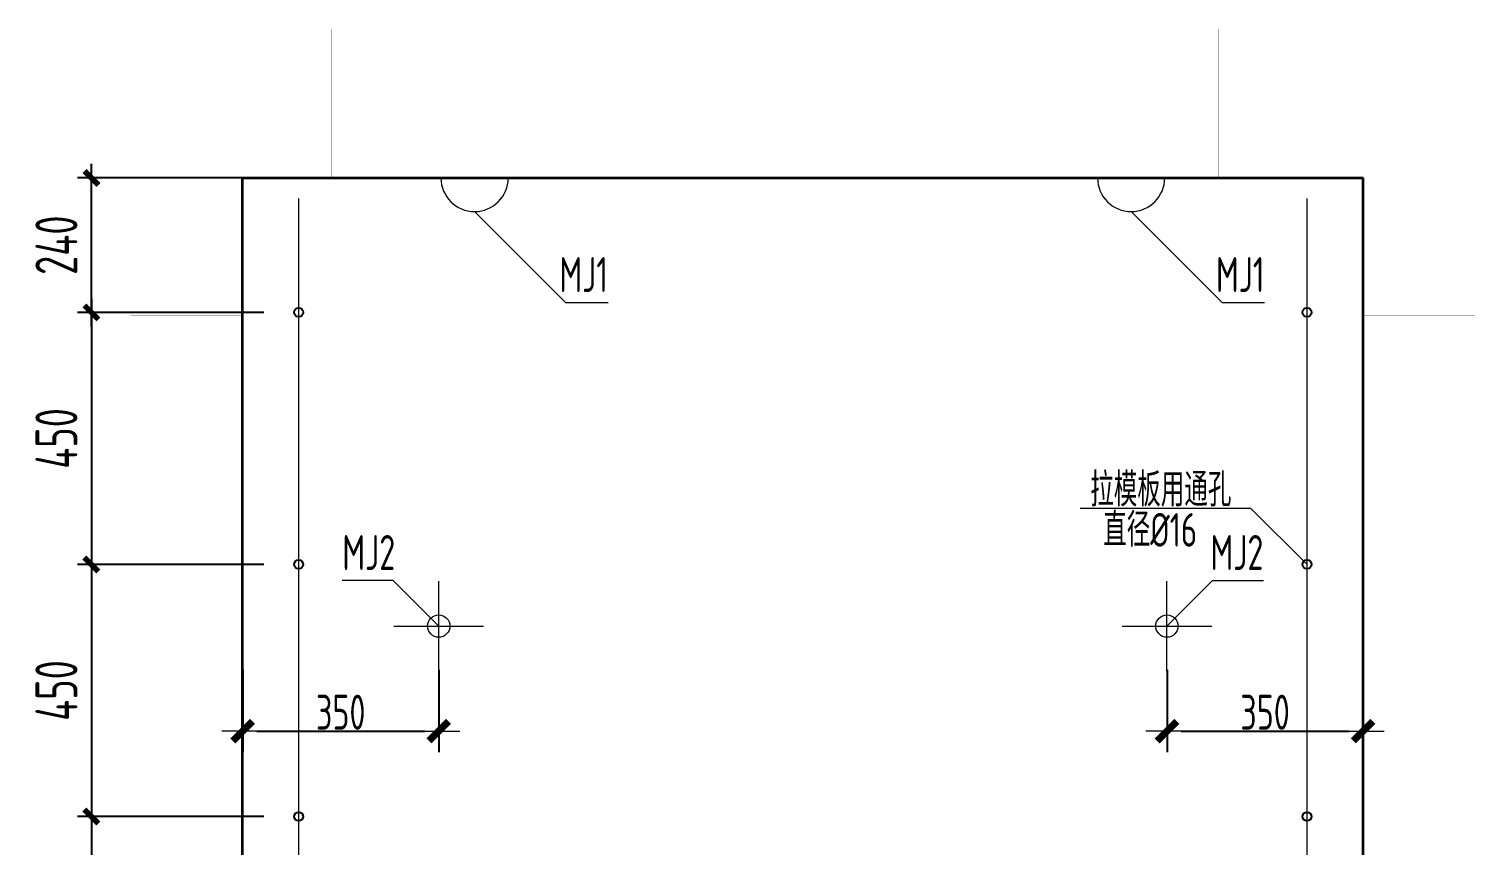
# Model space of a CAD drawing. Extents: x -85320 to 1679916, y -1321939 to 627.
# Drawn here: x 1151028 to 1161354, y -843098 to -837270 of the extents above; entities that cross this region are included whole.
import ezdxf
from ezdxf.enums import TextEntityAlignment as Align

# ---------------------------------------------------------------- set-up
doc = ezdxf.new("R2010")
doc.units = 0
doc.header["$LTSCALE"] = 1000
for name, color, linetype in [('S_WALL', 9, 'Continuous'), ('套筒垫片', 7, 'Continuous'), ('拉模', 7, 'Continuous'), ('详图符号', 7, 'Continuous')]:
    doc.layers.add(name, color=color, linetype=linetype)
for name, color, linetype, lineweight in [('直线', 7, 'Continuous', 18), ('预制墙埋件', 8, 'Continuous', 18), ('预制墙墙身水平筋', 130, 'Continuous', 18), ('预制墙墙身纵向受力筋', 1, 'Continuous', 18), ('预制墙详图标注', 3, 'Continuous', 18), ('预制墙详图轮廓', 3, 'Continuous', 35)]:
    doc.layers.add(name, color=color, linetype=linetype, lineweight=lineweight)
doc.styles.add('TSSD_Dimension', font='tssdeng.shx', dxfattribs={"width": 0.7, "bigfont": 'hztxt.shx'})
doc.styles.add('TSSD_Num', font='tssdeng.shx', dxfattribs={"width": 0.7, "bigfont": 'hztxt.shx'})
doc.styles.add('样式 1', font='yjkeng.shx', dxfattribs={"width": 0.7, "bigfont": 'yjkchn.shx'})
doc.dimstyles.new('标注', dxfattribs={"dimtxt": 300, "dimasz": 100, "dimexe": 100, "dimexo": 250, "dimgap": 100, "dimtad": 1, "dimdec": 0, "dimlfac": 0.25, "dimzin": 0, "dimdsep": 46, "dimtxsty": 'TSSD_Dimension', "dimblk": 'ARCHTICK', "dimcen": 0, "dimdle": 100, "dimclrt": 7, "dimadec": 0, "dimazin": 0, "dimtfac": 1, "dimtdec": 0, "dimtix": 1, "dimtmove": 2, "dimatfit": 3, "dimfxl": 1, "dimtolj": 1, "dimtzin": 0, "dimarcsym": 0})
doc.dimstyles.new('盈建科结构', dxfattribs={"dimscale": 100, "dimtxt": 2.5, "dimasz": 1, "dimexe": 1.5, "dimexo": 0.625, "dimgap": 0.1, "dimtad": 1, "dimdec": 0, "dimrnd": 1, "dimzin": 0, "dimdsep": 46, "dimtxsty": '样式 1', "dimblk": '_yjkbk', "dimblk1": 'ARCHTICK', "dimblk2": 'ARCHTICK', "dimcen": 0.09, "dimadec": 0, "dimazin": 0, "dimtfac": 1, "dimtdec": 4, "dimtix": 1, "dimtmove": 2, "dimatfit": 3, "dimfxl": 1, "dimtolj": 1, "dimtzin": 0, "dimarcsym": 0})

# ---------------------------------------------------------------- blocks, each defined once
blk = doc.blocks.new('_yjkbk')
blk.add_line((-1, 0), (1.5, 0))
blk.add_lwpolyline([(-0.7, -0.7, 0.5, 0.5, 0), (0.7, 0.7, 0.5, 0.5, 0)], format="xyseb")
blk = doc.blocks.new('*D410')
at = {"layer": 'Defpoints', "color": 0, "transparency": 16777216}
for p in [(1152554, -841784), (1153954, -841784), (1153954, -842284)]:
    blk.add_point(p, dxfattribs=at)
at = {"layer": '预制墙详图标注', "color": 0, "lineweight": -2, "transparency": 16777216}
for p, q in [((1152554, -841846), (1152554, -842434)), ((1153954, -841846), (1153954, -842434)), ((1152654, -842284), (1153854, -842284))]:
    blk.add_line(p, q, dxfattribs=at)
at = {"layer": '预制墙详图标注', "color": 0, "lineweight": -2, "transparency": 16777216, "xscale": 100, "yscale": 100, "zscale": 100, "rotation": 180}
blk.add_blockref('_yjkbk', (1152554, -842284), dxfattribs=at)
at = {"layer": '预制墙详图标注', "color": 0, "lineweight": -2, "transparency": 16777216, "xscale": 100, "yscale": 100, "zscale": 100}
blk.add_blockref('_yjkbk', (1153954, -842284), dxfattribs=at)
at = {"layer": '预制墙详图标注', "color": 0, "transparency": 16777216, "insert": (1153254, -842274), "char_height": 250, "attachment_point": 8, "style": '样式 1'}
blk.add_mtext('\\A1;350', dxfattribs=at)
blk = doc.blocks.new('_ArchTick')
at = {"color": 0, "linetype": 'ByBlock', "const_width": 0.4}
blk.add_lwpolyline([(-0.5, -0.5), (0.5, 0.5)], dxfattribs=at)
blk = doc.blocks.new('*D412')
at = {"layer": 'Defpoints', "color": 0, "transparency": 16777216}
for p in [(1159154, -841784), (1160554, -841784), (1160554, -842284)]:
    blk.add_point(p, dxfattribs=at)
at = {"layer": '预制墙详图标注', "color": 0, "lineweight": -2, "transparency": 16777216}
for p, q in [((1159154, -841846), (1159154, -842434)), ((1160554, -841846), (1160554, -842434)), ((1159254, -842284), (1160454, -842284))]:
    blk.add_line(p, q, dxfattribs=at)
at = {"layer": '预制墙详图标注', "color": 0, "lineweight": -2, "transparency": 16777216, "xscale": 100, "yscale": 100, "zscale": 100, "rotation": 180}
blk.add_blockref('_yjkbk', (1159154, -842284), dxfattribs=at)
at = {"layer": '预制墙详图标注', "color": 0, "lineweight": -2, "transparency": 16777216, "xscale": 100, "yscale": 100, "zscale": 100}
blk.add_blockref('_yjkbk', (1160554, -842284), dxfattribs=at)
at = {"layer": '预制墙详图标注', "color": 0, "transparency": 16777216, "insert": (1159854, -842274), "char_height": 250, "attachment_point": 8, "style": '样式 1'}
blk.add_mtext('\\A1;350', dxfattribs=at)
blk = doc.blocks.new('*D2734')
at = {"layer": 'Defpoints', "color": 0, "transparency": 16777216}
for p in [(1152954, -842894), (1151474, -844694), (1152954, -844694)]:
    blk.add_point(p, dxfattribs=at)
at = {"layer": '拉模', "color": 0, "lineweight": -2, "transparency": 16777216}
for p, q in [((1151474, -842794), (1151474, -844794)), ((1152704, -842894), (1151374, -842894)), ((1152704, -844694), (1151374, -844694))]:
    blk.add_line(p, q, dxfattribs=at)
at = {"layer": '拉模', "color": 0, "lineweight": -2, "transparency": 16777216, "xscale": 100, "yscale": 100, "zscale": 100}
for p, rotation in [((1151474, -842894), 90), ((1151474, -844694), 270)]:
    blk.add_blockref('_ArchTick', p, dxfattribs=dict(at, rotation=rotation))
at = {"layer": '拉模', "color": 7, "lineweight": 0, "transparency": 16777216, "insert": (1151224, -843794), "char_height": 300, "attachment_point": 5, "rotation": 90, "style": 'TSSD_Dimension'}
blk.add_mtext('\\A1;450', dxfattribs=at)
blk = doc.blocks.new('*D2735')
at = {"layer": 'Defpoints', "color": 0, "transparency": 16777216}
for p in [(1152954, -841094), (1151474, -842894), (1152954, -842894)]:
    blk.add_point(p, dxfattribs=at)
at = {"layer": '拉模', "color": 0, "lineweight": -2, "transparency": 16777216}
for p, q in [((1151474, -840994), (1151474, -842994)), ((1152704, -841094), (1151374, -841094)), ((1152704, -842894), (1151374, -842894))]:
    blk.add_line(p, q, dxfattribs=at)
at = {"layer": '拉模', "color": 0, "lineweight": -2, "transparency": 16777216, "xscale": 100, "yscale": 100, "zscale": 100}
for p, rotation in [((1151474, -841094), 90), ((1151474, -842894), 270)]:
    blk.add_blockref('_ArchTick', p, dxfattribs=dict(at, rotation=rotation))
at = {"layer": '拉模', "color": 7, "lineweight": 0, "transparency": 16777216, "insert": (1151224, -841994), "char_height": 300, "attachment_point": 5, "rotation": 90, "style": 'TSSD_Dimension'}
blk.add_mtext('\\A1;450', dxfattribs=at)
blk = doc.blocks.new('*D2736')
at = {"layer": 'Defpoints', "color": 0, "transparency": 16777216}
for p in [(1152954, -839294), (1151474, -841094), (1152954, -841094)]:
    blk.add_point(p, dxfattribs=at)
at = {"layer": '拉模', "color": 0, "lineweight": -2, "transparency": 16777216}
for p, q in [((1151474, -839194), (1151474, -841194)), ((1152704, -839294), (1151374, -839294)), ((1152704, -841094), (1151374, -841094))]:
    blk.add_line(p, q, dxfattribs=at)
at = {"layer": '拉模', "color": 0, "lineweight": -2, "transparency": 16777216, "xscale": 100, "yscale": 100, "zscale": 100}
for p, rotation in [((1151474, -839294), 90), ((1151474, -841094), 270)]:
    blk.add_blockref('_ArchTick', p, dxfattribs=dict(at, rotation=rotation))
at = {"layer": '拉模', "color": 7, "lineweight": 0, "transparency": 16777216, "insert": (1151224, -840194), "char_height": 300, "attachment_point": 5, "rotation": 90, "style": 'TSSD_Dimension'}
blk.add_mtext('\\A1;450', dxfattribs=at)
blk = doc.blocks.new('*D2737')
at = {"layer": 'Defpoints', "color": 0, "transparency": 16777216}
for p in [(1151474, -838334), (1152954, -838334), (1152954, -839294)]:
    blk.add_point(p, dxfattribs=at)
at = {"layer": '拉模', "color": 0, "lineweight": -2, "transparency": 16777216}
for p, q in [((1151474, -839394), (1151474, -838234)), ((1152704, -838334), (1151374, -838334)), ((1152704, -839294), (1151374, -839294))]:
    blk.add_line(p, q, dxfattribs=at)
at = {"layer": '拉模', "color": 0, "lineweight": -2, "transparency": 16777216, "xscale": 100, "yscale": 100, "zscale": 100}
for p, rotation in [((1151474, -838334), 90), ((1151474, -839294), 270)]:
    blk.add_blockref('_ArchTick', p, dxfattribs=dict(at, rotation=rotation))
at = {"layer": '拉模', "color": 7, "lineweight": 0, "transparency": 16777216, "insert": (1151224, -838814), "char_height": 300, "attachment_point": 5, "rotation": 90, "style": 'TSSD_Dimension'}
blk.add_mtext('\\A1;240', dxfattribs=at)

msp = doc.modelspace()

# ---------------------------------------------------------------- linework, layer by layer
at = {"layer": 'S_WALL'}
for centre in [(1152953.678, -839293.638), (1160153.678, -839293.638), (1152953.678, -841093.638), (1160153.678, -841093.638), (1152953.678, -842893.638), (1160153.678, -842893.638)]:
    msp.add_circle(centre, 32, dxfattribs=at)
at = {"layer": '套筒垫片', "linetype": 'Continuous', "lineweight": 0}
msp.add_lwpolyline([(1160153.678, -841093.638), (1159753.678, -840693.638), (1158533.603, -840693.638)], dxfattribs=at)
at = {"layer": '拉模', "color": 3, "lineweight": 0}
for p, q in [((1152953.678, -849253.638), (1152953.678, -838479.738)), ((1160153.678, -846493.638), (1160153.678, -838479.738))]:
    msp.add_line(p, q, dxfattribs=at)
at = {"layer": '直线', "lineweight": 18}
for points in [[(1154209.678, -838573.638), (1154859.678, -839223.638), (1155162.562, -839223.638)], [(1158897.678, -838573.638), (1159547.678, -839223.638), (1159850.562, -839223.638)], [(1153953.678, -841533.638), (1153628.678, -841208.638), (1153265.216, -841208.638)], [(1159153.678, -841533.638), (1159478.678, -841208.638), (1159842.139, -841208.638)]]:
    msp.add_lwpolyline(points, dxfattribs=at)
at = {"layer": '预制墙埋件', "lineweight": 18}
for p, q in [((1153953.678, -841853.638), (1153953.678, -841213.638)), ((1159153.678, -841853.638), (1159153.678, -841213.638)), ((1153633.678, -841533.638), (1154273.678, -841533.638)), ((1158833.678, -841533.638), (1159473.678, -841533.638))]:
    msp.add_line(p, q, dxfattribs=at)
for centre in [(1153953.678, -841533.638), (1159153.678, -841533.638)]:
    msp.add_circle(centre, 80, dxfattribs=at)
for centre in [(1154209.678, -838333.638), (1158897.678, -838333.638)]:
    msp.add_arc(centre, 240, 180, 0, dxfattribs=at)
at = {"layer": '预制墙墙身水平筋', "lineweight": 18, "const_width": 0.18}
for points in [[(1151890.213, -838493.638), (1151753.678, -838493.638), (1151753.678, -838453.638), (1152553.678, -838453.638), (1152553.678, -838493.638), (1151753.678, -838493.638), (1151753.678, -838453.638), (1151890.213, -838453.638)], [(1151890.213, -838493.638), (1151753.678, -838493.638), (1151753.678, -838453.638), (1152553.678, -838453.638), (1152553.678, -838493.638), (1151753.678, -838493.638), (1151753.678, -838453.638), (1151890.213, -838453.638)], [(1160553.678, -838453.638), (1161353.678, -838453.638), (1161353.678, -838493.638), (1161217.142, -838493.638), (1161217.142, -838453.638), (1161353.678, -838453.638), (1161353.678, -838493.638), (1160553.678, -838493.638)], [(1160553.678, -838453.638), (1161353.678, -838453.638), (1161353.678, -838493.638), (1161217.142, -838493.638), (1161217.142, -838453.638), (1161353.678, -838453.638), (1161353.678, -838493.638), (1160553.678, -838493.638)], [(1151890.213, -839313.638), (1151753.678, -839313.638), (1151753.678, -839273.638), (1152553.678, -839273.638), (1152553.678, -839313.638), (1151753.678, -839313.638), (1151753.678, -839273.638), (1151890.213, -839273.638)], [(1151890.213, -839313.638), (1151753.678, -839313.638), (1151753.678, -839273.638), (1152553.678, -839273.638), (1152553.678, -839313.638), (1151753.678, -839313.638), (1151753.678, -839273.638), (1151890.213, -839273.638)], [(1160553.678, -839273.638), (1161353.678, -839273.638), (1161353.678, -839313.638), (1161217.142, -839313.638), (1161217.142, -839273.638), (1161353.678, -839273.638), (1161353.678, -839313.638), (1160553.678, -839313.638)], [(1160553.678, -839273.638), (1161353.678, -839273.638), (1161353.678, -839313.638), (1161217.142, -839313.638), (1161217.142, -839273.638), (1161353.678, -839273.638), (1161353.678, -839313.638), (1160553.678, -839313.638)], [(1151890.213, -840113.638), (1151753.678, -840113.638), (1151753.678, -840073.638), (1152553.678, -840073.638), (1152553.678, -840113.638), (1151753.678, -840113.638), (1151753.678, -840073.638), (1151890.213, -840073.638)], [(1151890.213, -840113.638), (1151753.678, -840113.638), (1151753.678, -840073.638), (1152553.678, -840073.638), (1152553.678, -840113.638), (1151753.678, -840113.638), (1151753.678, -840073.638), (1151890.213, -840073.638)], [(1160553.678, -840073.638), (1161353.678, -840073.638), (1161353.678, -840113.638), (1161217.142, -840113.638), (1161217.142, -840073.638), (1161353.678, -840073.638), (1161353.678, -840113.638), (1160553.678, -840113.638)], [(1160553.678, -840073.638), (1161353.678, -840073.638), (1161353.678, -840113.638), (1161217.142, -840113.638), (1161217.142, -840073.638), (1161353.678, -840073.638), (1161353.678, -840113.638), (1160553.678, -840113.638)], [(1151890.213, -840913.638), (1151753.678, -840913.638), (1151753.678, -840873.638), (1152553.678, -840873.638), (1152553.678, -840913.638), (1151753.678, -840913.638), (1151753.678, -840873.638), (1151890.213, -840873.638)], [(1151890.213, -840913.638), (1151753.678, -840913.638), (1151753.678, -840873.638), (1152553.678, -840873.638), (1152553.678, -840913.638), (1151753.678, -840913.638), (1151753.678, -840873.638), (1151890.213, -840873.638)], [(1160553.678, -840873.638), (1161353.678, -840873.638), (1161353.678, -840913.638), (1161217.142, -840913.638), (1161217.142, -840873.638), (1161353.678, -840873.638), (1161353.678, -840913.638), (1160553.678, -840913.638)], [(1160553.678, -840873.638), (1161353.678, -840873.638), (1161353.678, -840913.638), (1161217.142, -840913.638), (1161217.142, -840873.638), (1161353.678, -840873.638), (1161353.678, -840913.638), (1160553.678, -840913.638)], [(1151890.213, -841713.638), (1151753.678, -841713.638), (1151753.678, -841673.638), (1152553.678, -841673.638), (1152553.678, -841713.638), (1151753.678, -841713.638), (1151753.678, -841673.638), (1151890.213, -841673.638)], [(1151890.213, -841713.638), (1151753.678, -841713.638), (1151753.678, -841673.638), (1152553.678, -841673.638), (1152553.678, -841713.638), (1151753.678, -841713.638), (1151753.678, -841673.638), (1151890.213, -841673.638)], [(1160553.678, -841673.638), (1161353.678, -841673.638), (1161353.678, -841713.638), (1161217.142, -841713.638), (1161217.142, -841673.638), (1161353.678, -841673.638), (1161353.678, -841713.638), (1160553.678, -841713.638)], [(1160553.678, -841673.638), (1161353.678, -841673.638), (1161353.678, -841713.638), (1161217.142, -841713.638), (1161217.142, -841673.638), (1161353.678, -841673.638), (1161353.678, -841713.638), (1160553.678, -841713.638)], [(1151890.213, -842513.638), (1151753.678, -842513.638), (1151753.678, -842473.638), (1152553.678, -842473.638), (1152553.678, -842513.638), (1151753.678, -842513.638), (1151753.678, -842473.638), (1151890.213, -842473.638)], [(1151890.213, -842513.638), (1151753.678, -842513.638), (1151753.678, -842473.638), (1152553.678, -842473.638), (1152553.678, -842513.638), (1151753.678, -842513.638), (1151753.678, -842473.638), (1151890.213, -842473.638)], [(1160553.678, -842473.638), (1161353.678, -842473.638), (1161353.678, -842513.638), (1161217.142, -842513.638), (1161217.142, -842473.638), (1161353.678, -842473.638), (1161353.678, -842513.638), (1160553.678, -842513.638)], [(1160553.678, -842473.638), (1161353.678, -842473.638), (1161353.678, -842513.638), (1161217.142, -842513.638), (1161217.142, -842473.638), (1161353.678, -842473.638), (1161353.678, -842513.638), (1160553.678, -842513.638)]]:
    msp.add_lwpolyline(points, close=True, dxfattribs=at)
at = {"layer": '预制墙墙身纵向受力筋', "lineweight": 18, "const_width": 0.18}
for points in [[(1153121.678, -838333.638), (1153121.678, -837269.638), (1153185.678, -837269.638), (1153185.678, -838333.638)], [(1153921.678, -838333.638), (1153921.678, -837269.638), (1153985.678, -837269.638), (1153985.678, -838333.638)], [(1154721.678, -838333.638), (1154721.678, -837269.638), (1154785.678, -837269.638), (1154785.678, -838333.638)], [(1155521.678, -838333.638), (1155521.678, -837269.638), (1155585.678, -837269.638), (1155585.678, -838333.638)], [(1156321.678, -838333.638), (1156321.678, -837269.638), (1156385.678, -837269.638), (1156385.678, -838333.638)], [(1157121.678, -838333.638), (1157121.678, -837269.638), (1157185.678, -837269.638), (1157185.678, -838333.638)], [(1157921.678, -838333.638), (1157921.678, -837269.638), (1157985.678, -837269.638), (1157985.678, -838333.638)], [(1158721.678, -838333.638), (1158721.678, -837269.638), (1158785.678, -837269.638), (1158785.678, -838333.638)], [(1159521.678, -838333.638), (1159521.678, -837269.638), (1159585.678, -837269.638), (1159585.678, -838333.638)]]:
    msp.add_lwpolyline(points, close=True, dxfattribs=at)
at = {"layer": '预制墙详图轮廓', "lineweight": 35}
for p, q in [((1152553.678, -838333.638), (1160553.678, -838333.638)), ((1152553.678, -849253.638), (1152553.678, -838333.638)), ((1160553.678, -849253.638), (1160553.678, -838333.638))]:
    msp.add_line(p, q, dxfattribs=at)

# ---------------------------------------------------------------- texts
at = {"layer": '直线', "linetype": 'Continuous', "style": '样式 1', "width": 0.7}
for s, p in [('MJ1', (1155162.562, -839223.638)), ('MJ1', (1159850.562, -839223.638)), ('MJ2', (1159842.139, -841208.638))]:
    msp.add_text(s, height=250, dxfattribs=at).set_placement(p, align=Align.BOTTOM_RIGHT)
msp.add_text('MJ2', height=250, dxfattribs=at).set_placement((1153265.216, -841208.638), align=Align.BOTTOM_LEFT)
at = {"layer": '详图符号', "lineweight": 0, "style": 'TSSD_Num', "width": 0.7}
msp.add_text('拉模板用通孔', height=240, dxfattribs=at).set_placement((1158605.681, -840440.177), align=Align.TOP_LEFT)
msp.add_text('直径%%C16', height=240, dxfattribs=at).set_placement((1158698.262, -840966.64))

# ---------------------------------------------------------------- dimensions: what is measured, and where the dimension line sits
at = {"layer": '拉模', "color": 3, "lineweight": 0}
for base, p1, p2, picture, middle in [((1151474.448, -838333.638), (1152953.678, -839293.638), (1152953.678, -838333.638), '*D2737', (1151224.448, -838813.638)), ((1151474.448, -841093.638), (1152953.678, -839293.638), (1152953.678, -841093.638), '*D2736', (1151224.448, -840193.638)), ((1151474.448, -842893.638), (1152953.678, -841093.638), (1152953.678, -842893.638), '*D2735', (1151224.448, -841993.638)), ((1151474.448, -844693.638), (1152953.678, -842893.638), (1152953.678, -844693.638), '*D2734', (1151224.448, -843793.638))]:
    dim = msp.add_linear_dim(base=base, p1=p1, p2=p2, angle=90, dimstyle='标注', dxfattribs=at)
    dim.commit()
    dim.dimension.update_dxf_attribs({"geometry": picture, "text_midpoint": middle})
at = {"layer": '预制墙详图标注'}
for p1, p2, picture, middle in [((1152553.678, -841783.638), (1153953.678, -841783.638), '*D410', (1153253.678, -842148.638)), ((1159153.678, -841783.638), (1160553.678, -841783.638), '*D412', (1159853.678, -842148.638))]:
    dim = msp.add_aligned_dim(p1=p1, p2=p2, distance=-500, dimstyle='盈建科结构', override={"dimscale": 100, "dimtxt": 2.5, "dimasz": 1, "dimexe": 1.5, "dimexo": 0.625, "dimgap": 0.1, "dimtad": 1, "dimlfac": 0.25, "dimrnd": 5, "dimdle": 0, "dimtix": 1, "dimfxlon": 0}, dxfattribs=at)
    dim.commit()
    dim.dimension.update_dxf_attribs({"geometry": picture, "text_midpoint": middle})

doc.saveas('drawing.dxf')
